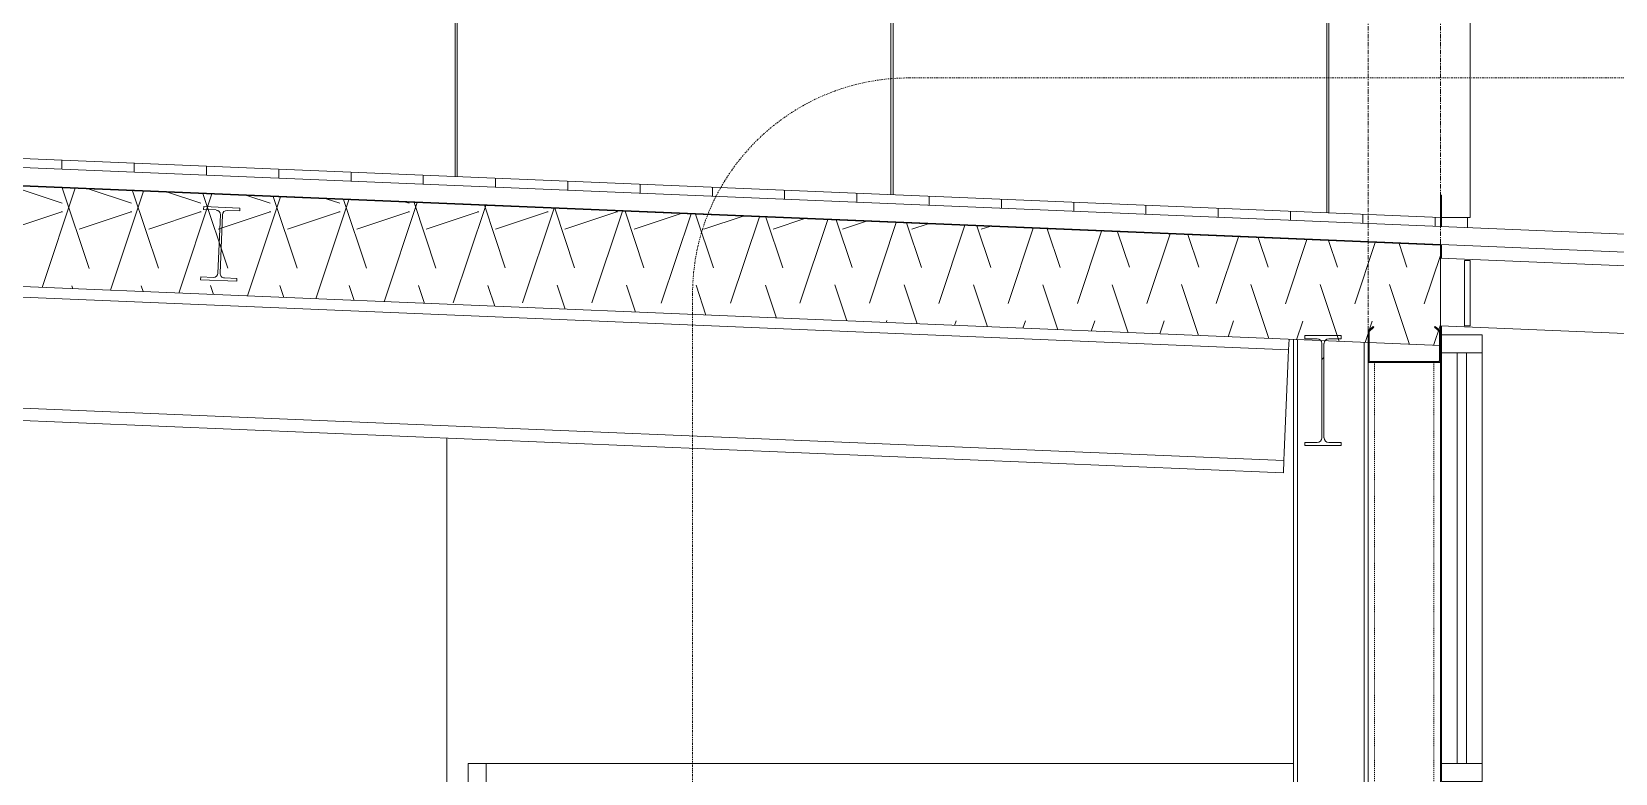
# Model space of a CAD drawing. Header units: inches. Extents: x 21386 to 98546, y -290 to 853.
# Drawn here: x 33208.3 to 33383.6, y 96.9 to 179.1 of the extents above; entities that cross this region are included whole.
import ezdxf

# ---------------------------------------------------------------- set-up
doc = ezdxf.new("R2010")
doc.units = ezdxf.units.IN
doc.header["$MEASUREMENT"] = 0
for name, pattern in [('Dash Dot 3_16_', [0.3125, 0.1875, -0.0625, 0, -0.0625]), ('Grid Line 1_2_', [0.875, 0.5, -0.125, 0.125, -0.125]), ('Hidden 1_8_', [0.1875, 0.125, -0.0625])]:
    doc.linetypes.add(name, pattern=pattern)
for name, color, linetype, lineweight in [('A-ANNO-SYMB', 150, 'Continuous', 9), ('A-CLNG', 13, 'Continuous', 13), ('A-CLNG-PATT', 13, 'Continuous', 25), ('A-GLAZ-CURT', 52, 'Continuous', 13), ('A-GLAZ-CWMG', 51, 'Continuous', 13), ('A-ROOF', 132, 'Continuous', 13), ('A-WALL', 113, 'Continuous', 13), ('A-WALL-PATT', 111, 'Continuous', 25), ('I-WALL', 2, 'Continuous', 13), ('S-BEAM', 12, 'Continuous', 13), ('S-COLS', 52, 'Continuous', 13), ('S-GRID', 1, 'Continuous', 9)]:
    doc.layers.add(name, color=color, linetype=linetype, lineweight=lineweight)
pattern_1 = [(0, (22785.02, 0.75), (-193, 193), [48, -145]), (90, (22785.02, 0.75), (-193, 1e-14), [96.25, -96.75]), (180, (22833.02, 97), (-193, 193), [48, -145]), (90, (22833.02, 0.75), (-193, 1e-14), [96.25, -96.75]), (180, (22833.02, 97.25), (-193, 193), [48, -145]), (90, (22833.02, 97.25), (-193, 1e-14), [96.25, -96.75]), (0, (22785.02, 193.5), (-193, 193), [48, -145]), (90, (22785.02, 97.25), (-193, 1e-14), [96.25, -96.75]), (0, (22833.27, 48.75), (-193, 193), [48, -145]), (90, (22833.27, 0.5), (-193, 1e-14), [48.25, -144.75]), (90, (22881.27, 0.5), (-193, 1e-14), [48.25, -144.75]), (0, (22833.27, 145.25), (-193, 193), [48, -145]), (90, (22833.27, 49), (-193, 1e-14), [96.25, -96.75]), (180, (22881.27, 49), (-193, 193), [48, -145]), (90, (22881.27, 49), (-193, 1e-14), [96.25, -96.75]), (90, (22833.27, 145.5), (-193, 1e-14), [48, -145]), (180, (22881.27, 145.5), (-193, 193), [48, -145]), (90, (22881.27, 145.5), (-193, 1e-14), [48, -145]), (0, (22881.52, 0.75), (-193, 193), [48, -145]), (90, (22881.52, 0.75), (-193, 1e-14), [96.25, -96.75]), (180, (22929.52, 97), (-193, 193), [48, -145]), (90, (22929.52, 0.75), (-193, 1e-14), [96.25, -96.75]), (180, (22929.52, 97.25), (-193, 193), [48, -145]), (90, (22929.52, 97.25), (-193, 1e-14), [96.25, -96.75]), (180, (22929.52, 193.5), (-193, 193), [48, -145]), (90, (22881.52, 97.25), (-193, 1e-14), [96.25, -96.75]), (0, (22929.77, 48.75), (-193, 193), [48, -145]), (90, (22929.77, 0.5), (-193, 1e-14), [48.25, -144.75]), (90, (22977.77, 0.5), (-193, 1e-14), [48.25, -144.75]), (0, (22929.77, 145.25), (-193, 193), [48, -145]), (90, (22929.77, 49), (-193, 1e-14), [96.25, -96.75]), (180, (22977.77, 49), (-193, 193), [48, -145]), (90, (22977.77, 49), (-193, 1e-14), [96.25, -96.75]), (90, (22929.77, 145.5), (-193, 1e-14), [48, -145]), (180, (22977.77, 145.5), (-193, 193), [48, -145]), (90, (22977.77, 145.5), (-193, 1e-14), [48, -145])]

# ---------------------------------------------------------------- blocks, each defined once
blk = doc.blocks.new('W-Wide Flange-Column - B2_E-1389165-Building Section - North_South looking East _ Fitness Center')
at = {"layer": 'S-COLS', "color": 8, "lineweight": 9}
for p, q in [((22779.05, 144.99), (22779.05, 0)), ((22779.49, 144.97), (22779.49, 0)), ((22786.87, 144.66), (22786.87, 0)), ((22787.3, 142.44), (22787.3, 142.63))]:
    blk.add_line(p, q, dxfattribs=at)
blk = doc.blocks.new('W-Wide Flange - 1_-3_ deep-1401279-Building Section - North_South looking East _ Fitness Center')
at = {"layer": 'S-BEAM', "color": 8, "lineweight": 9}
for p, q in [((22778.5, 143.84), (22370.3, 160.85)), ((22370.3, 148.55), (22777.99, 131.57)), ((22777.93, 130.21), (22370.3, 147.19)), ((22778.5, 143.84), (22778.46, 142.95)), ((22778.55, 145.01), (22778.5, 143.84)), ((22778.46, 142.95), (22778.02, 132.46)), ((22777.99, 131.57), (22777.93, 130.21)), ((22778.02, 132.46), (22777.99, 131.57))]:
    blk.add_line(p, q, dxfattribs=at)
blk = doc.blocks.new('W-Wide Flange - W12X19-1732174-Building Section - North_South looking East _ Fitness Center')
at = {"layer": 'S-BEAM', "lineweight": 9}
h = blk.add_hatch(dxfattribs=at)
h.set_pattern_fill('FP_36', color=8, style=0, pattern_type=2)
h.set_pattern_definition([(45, (22011.012, 102), (-19.007, 19.007), []), (45, (22011.012, 130.8), (-19.007, 19.007), [])])
h.paths.add_polyline_path([(22784.31, 133.23), (22784.31, 133.58), (22782.95, 133.58), (22782.57, 133.73), (22782.42, 134.1), (22782.42, 144.55), (22782.57, 144.92), (22782.95, 145.08), (22784.31, 145.08), (22784.31, 145.43), (22780.3, 145.43), (22780.3, 145.08), (22781.66, 145.08), (22782.03, 144.92), (22782.19, 144.55), (22782.19, 134.1), (22782.03, 133.73), (22781.66, 133.58), (22780.3, 133.58), (22780.3, 133.23), (22782.25, 133.23)], flags=0)
at = {"layer": 'S-BEAM', "color": 7}
for p, q in [((22784.31, 145.43), (22780.3, 145.43)), ((22780.3, 145.43), (22780.3, 145.08)), ((22780.3, 145.08), (22781.66, 145.08)), ((22782.19, 144.55), (22782.19, 134.1)), ((22782.42, 134.1), (22782.42, 144.55)), ((22782.95, 145.08), (22784.31, 145.08)), ((22784.31, 145.08), (22784.31, 145.43)), ((22781.66, 133.58), (22780.3, 133.58)), ((22780.3, 133.58), (22780.3, 133.23)), ((22784.31, 133.58), (22782.95, 133.58)), ((22784.31, 133.23), (22784.31, 133.58)), ((22780.3, 133.23), (22784.31, 133.23))]:
    blk.add_line(p, q, dxfattribs=at)
for centre, start, end in [((22781.66, 144.55), 0, 90), ((22782.95, 144.55), 90, 180), ((22781.66, 134.1), 270, 0), ((22782.95, 134.1), 180, 270)]:
    blk.add_arc(centre, 0.525, start, end, dxfattribs=at)
blk = doc.blocks.new('Rectangular Mullion - Exterior 2_ x 4_5_-1142494-Building Section - North_South looking East _ Fitness Center')
at = {"layer": 'A-GLAZ-CWMG', "color": 8, "lineweight": 9}
for p, q in [((22689.68, 98), (22689.68, 2)), ((22689.68, 2), (22687.68, 2))]:
    blk.add_line(p, q, dxfattribs=at)
blk = doc.blocks.new('Dimension Lumber - 5_5 x 7_5 Glulam-1730132-Building Section - North_South looking East _ Fitness Center')
at = {"layer": 'S-BEAM', "color": 8, "lineweight": 9}
for p, q in [((22795.3, 154.01), (22855.29, 151.51)), ((22855.29, 151.51), (22854.98, 144.01)), ((22854.98, 144.01), (22795.3, 146.5))]:
    blk.add_line(p, q, dxfattribs=at)
blk = doc.blocks.new('W-Wide Flange - W8X15-1732027-Building Section - North_South looking East _ Fitness Center')
at = {"layer": 'S-BEAM', "color": 7}
for p, q in [((22658.4, 159.71), (22658.38, 159.4)), ((22662.4, 159.54), (22658.4, 159.71)), ((22662.39, 159.23), (22662.4, 159.54)), ((22658.38, 159.4), (22659.77, 159.34)), ((22660.24, 158.82), (22659.97, 152.34)), ((22660.22, 152.33), (22660.49, 158.81)), ((22661.01, 159.29), (22662.39, 159.23)), ((22658.07, 151.92), (22658.06, 151.61)), ((22658.06, 151.61), (22662.06, 151.44)), ((22659.46, 151.87), (22658.07, 151.92)), ((22662.08, 151.76), (22660.69, 151.81)), ((22662.06, 151.44), (22662.08, 151.76))]:
    blk.add_line(p, q, dxfattribs=at)
for centre, radius, start, end in [((22659.75, 158.84), 0.497, 357.6141, 87.6141), ((22660.98, 158.79), 0.498, 87.6141, 177.6141), ((22659.48, 152.36), 0.497, 267.6141, 357.6141), ((22660.71, 152.31), 0.498, 177.6141, 267.6141)]:
    blk.add_arc(centre, radius, start, end, dxfattribs=at)
blk = doc.blocks.new('System Panel - INSULATED LOW-E GLAZING _SEE ELEVATIONS FOR U-FACTOR_ SHGC_ _ LT_-1142338-Building Section - North_South looking East _ Fitness Center')
at = {"layer": 'A-GLAZ-CURT', "color": 7}
for p, q in [((22797.18, 143.5), (22797.18, 98)), ((22798.18, 143.5), (22797.18, 143.5)), ((22798.18, 98), (22798.18, 143.5)), ((22797.18, 98), (22798.18, 98))]:
    blk.add_line(p, q, dxfattribs=at)
at = {"layer": 'A-GLAZ-CURT', "color": 10, "lineweight": 9}
for p, q in [((22797.18, 143.5), (22797.18, 98)), ((22798.18, 143.5), (22797.18, 143.5)), ((22798.18, 98), (22798.18, 143.5)), ((22797.18, 98), (22798.18, 98))]:
    blk.add_line(p, q, dxfattribs=at)
blk = doc.blocks.new('Rectangular Mullion - Exterior 2_ x 4_5_-769207-Building Section - North_South looking East _ Fitness Center')
at = {"layer": 'A-GLAZ-CWMG', "color": 7}
for p, q in [((22795.43, 145.5), (22795.43, 143.5)), ((22799.93, 145.5), (22795.43, 145.5)), ((22799.93, 143.5), (22799.93, 145.5)), ((22795.43, 143.5), (22799.93, 143.5))]:
    blk.add_line(p, q, dxfattribs=at)
blk = doc.blocks.new('Rectangular Mullion - Exterior 2_ x 4_5_-1135298-Building Section - North_South looking East _ Fitness Center')
at = {"layer": 'A-GLAZ-CWMG', "color": 7}
for p, q in [((22795.43, 98), (22795.43, 96)), ((22799.93, 98), (22795.43, 98)), ((22799.93, 96), (22799.93, 98)), ((22795.43, 96), (22799.93, 96))]:
    blk.add_line(p, q, dxfattribs=at)
blk = doc.blocks.new('Rectangular Mullion - Exterior 2_ x 4_5_-1142356-Building Section - North_South looking East _ Fitness Center')
at = {"layer": 'A-GLAZ-CWMG', "color": 10, "lineweight": 9}
for p, q in [((22795.43, 143.5), (22797.18, 143.5)), ((22797.18, 143.5), (22798.18, 143.5)), ((22798.18, 143.5), (22799.93, 143.5)), ((22797.18, 98), (22795.43, 98)), ((22798.18, 98), (22797.18, 98)), ((22799.93, 98), (22798.18, 98))]:
    blk.add_line(p, q, dxfattribs=at)
at = {"layer": 'A-GLAZ-CWMG', "color": 8, "lineweight": 9}
for p, q in [((22795.43, 98), (22795.43, 143.5)), ((22799.93, 143.5), (22799.93, 98))]:
    blk.add_line(p, q, dxfattribs=at)
blk = doc.blocks.new('Girt_C - 8_D-1732029-Building Section - North_South looking East _ Fitness Center')
at = {"layer": 'S-BEAM', "color": 7}
for p, q in [((22787.88, 146.42), (22787.3, 145.94)), ((22787.3, 145.94), (22787.3, 142.63)), ((22787.41, 145.89), (22787.95, 146.34)), ((22787.41, 142.62), (22787.41, 145.89)), ((22787.95, 146.34), (22787.88, 146.42)), ((22794.73, 146.42), (22794.66, 146.34)), ((22794.66, 146.34), (22795.19, 145.89)), ((22795.3, 145.94), (22794.73, 146.42)), ((22795.19, 145.89), (22795.19, 142.62)), ((22795.3, 142.63), (22795.3, 145.94)), ((22795.12, 142.55), (22787.49, 142.55)), ((22787.49, 142.44), (22795.12, 142.44))]:
    blk.add_line(p, q, dxfattribs=at)
for centre, radius, start, end in [((22787.49, 142.63), 0.187, 180, 270), ((22787.49, 142.63), 0.0782, 183.0424, 270), ((22795.12, 142.63), 0.188, 270, 0), ((22795.12, 142.63), 0.0782, 270, 357.8773)]:
    blk.add_arc(centre, radius, start, end, dxfattribs=at)
blk = doc.blocks.new('C-Channel-Column - C8X13_7-1665977-Building Section - North_South looking East _ Fitness Center')
at = {"layer": 'S-COLS', "color": 8, "linetype": 'Hidden 1_8_', "lineweight": 9}
for p, q in [((22788.02, 0), (22788.02, 142.44)), ((22794.59, 0), (22794.59, 142.44))]:
    blk.add_line(p, q, dxfattribs=at)

msp = doc.modelspace()

# ---------------------------------------------------------------- hatches: boundary and pattern name
at = {"layer": 'A-CLNG-PATT', "lineweight": 9}
h = msp.add_hatch(dxfattribs=at)
h.set_pattern_fill('FP_34', color=8, style=0, pattern_type=2)
h.set_pattern_definition([(161.57, (22011.972, 102.96), (-7.6802237, -0.0009796), [0, -54.643, 6.067, 0]), (18.43, (22010.052, 102.96), (-7.6802237, 0.0009796), [0, -54.643, 6.067, 0]), (108.43, (22011.972, 102.96), (3.8382953, -19.2013653), [18.211, -42.499]), (71.57, (22010.052, 102.96), (3.8382953, 19.2013653), [18.211, -42.499])])
h.paths.add_polyline_path([(33364.25, 144.31), (33364.25, 155.45), (32939.25, 173.15), (32939.25, 162.02), (33351.2, 144.85)], flags=0)
at = {"layer": 'A-WALL-PATT', "lineweight": 9}
h = msp.add_hatch(dxfattribs=at)
h.set_pattern_fill('FP_23', color=8, style=0, pattern_type=2)
h.set_pattern_definition([(270, (23131.654, 100.524), (8, 5e-16), [])])
h.paths.add_polyline_path([(33367.25, 157.38), (33367.25, 158.5), (33364.38, 158.49), (33364.38, 157.5), (33364.75, 157.49)], flags=0)
h.paths.add_polyline_path([(33364.25, 157.51), (33364.25, 158.51), (33015.63, 173.04), (33015.63, 239.46), (32941.88, 239.46), (32941.88, 175.11), (33340.73, 158.49)], flags=0)
h = msp.add_hatch(dxfattribs=at)
h.set_pattern_fill('FP_39', color=8, style=0, pattern_type=2)
h.set_pattern_definition(pattern_1)
h.paths.add_polyline_path([(33364.75, 158.49), (33364.75, 239.46), (33015.63, 239.46), (33015.63, 173.04), (33364.25, 158.52), (33364.25, 161), (33364.38, 161), (33364.38, 158.51)], flags=0)
h = msp.add_hatch(dxfattribs=at)
h.set_pattern_fill('FP_39', color=8, style=0, pattern_type=2)
h.set_pattern_definition(pattern_1)
h.paths.add_polyline_path([(33364.75, 158.5), (33367.56, 158.5), (33367.56, 239.46), (33364.75, 239.46), (33364.75, 159.54)], flags=0)

# ---------------------------------------------------------------- linework, layer by layer
at = {"layer": 'A-ANNO-SYMB', "linetype": 'Dash Dot 3_16_'}
for p, q in [((33439.74, 173.98), (33305.46, 173.98)), ((33281.46, 149.98), (33281.46, -34.71))]:
    msp.add_line(p, q, dxfattribs=at)
msp.add_arc((33305.46, 149.98), 24, 90, 180, dxfattribs=at)
at = {"layer": 'A-CLNG', "color": 7}
for p, q in [((33364.25, 155.45), (32939.25, 173.15)), ((32939.25, 162.02), (33364.25, 144.31)), ((33364.25, 144.31), (33364.25, 155.45))]:
    msp.add_line(p, q, dxfattribs=at)
at = {"layer": 'A-ROOF', "color": 7}
for p, q in [((33430.56, 154.75), (32939.25, 175.22)), ((32939.25, 173.22), (33430.56, 152.74))]:
    msp.add_line(p, q, dxfattribs=at)
at = {"layer": 'A-WALL', "color": 8, "lineweight": 9}
for p, q in [((33367.56, 239.46), (33367.56, 158.5)), ((33015.63, 173.04), (33364.25, 158.51)), ((33364.38, 158.51), (33364.75, 158.49)), ((33364.75, 158.5), (33367.56, 158.5)), ((33364.75, 158.49), (33364.75, 158.5)), ((33367.25, 157.38), (33367.25, 158.5))]:
    msp.add_line(p, q, dxfattribs=at)
at = {"layer": 'I-WALL', "color": 8, "lineweight": 9}
for p, q in [((33364.38, 161), (33364.25, 161)), ((33364.25, 161), (33364.25, 157.51)), ((33364.38, 157.5), (33364.38, 161)), ((33364.38, 154), (33364.38, 155.5)), ((33364.38, 145.5), (33364.38, 146.49)), ((33254.25, 0), (33254.25, 134.07)), ((33256.63, 0), (33256.63, 98)), ((33256.63, 98), (33348, 98))]:
    msp.add_line(p, q, dxfattribs=at)
at = {"layer": 'I-WALL', "color": 7}
for p, q in [((33366.94, 153.75), (33366.94, 146.5)), ((33367.56, 153.75), (33366.94, 153.75)), ((33367.56, 146.5), (33367.56, 153.75)), ((33366.94, 146.5), (33367.56, 146.5))]:
    msp.add_line(p, q, dxfattribs=at)
at = {"layer": 'S-COLS', "color": 8, "lineweight": 9}
for p, q in [((33356.25, 0), (33356.25, 142.44)), ((33356.44, 142.44), (33356.25, 142.44)), ((33364.25, 142.44), (33364.06, 142.44)), ((33364.25, 142.44), (33364.25, 0))]:
    msp.add_line(p, q, dxfattribs=at)
at = {"layer": 'S-GRID', "linetype": 'Grid Line 1_2_'}
for p, q in [((33356.25, -273.16), (33356.25, 738.66)), ((33356.25, -273.16), (33356.25, 738.66)), ((33364.25, -273.16), (33364.25, 738.66)), ((33364.25, -273.16), (33364.25, 738.66))]:
    msp.add_line(p, q, dxfattribs=at)

# ---------------------------------------------------------------- block references
at = {"layer": 'A-GLAZ-CURT', "color": 10, "lineweight": 9}
msp.add_blockref('System Panel - INSULATED LOW-E GLAZING _SEE ELEVATIONS FOR U-FACTOR_ SHGC_ _ LT_-1142338-Building Section - North_South looking East _ Fitness Center', (10568.95, 0), dxfattribs=at)
at = {"layer": 'A-GLAZ-CWMG', "color": 8, "lineweight": 9}
for name in ['Rectangular Mullion - Exterior 2_ x 4_5_-769207-Building Section - North_South looking East _ Fitness Center', 'Rectangular Mullion - Exterior 2_ x 4_5_-1142356-Building Section - North_South looking East _ Fitness Center', 'Rectangular Mullion - Exterior 2_ x 4_5_-1142494-Building Section - North_South looking East _ Fitness Center', 'Rectangular Mullion - Exterior 2_ x 4_5_-1135298-Building Section - North_South looking East _ Fitness Center']:
    msp.add_blockref(name, (10568.95, 0), dxfattribs=at)
at = {"layer": 'S-BEAM', "color": 8, "lineweight": 9}
for name in ['W-Wide Flange - 1_-3_ deep-1401279-Building Section - North_South looking East _ Fitness Center', 'W-Wide Flange - W8X15-1732027-Building Section - North_South looking East _ Fitness Center', 'Dimension Lumber - 5_5 x 7_5 Glulam-1730132-Building Section - North_South looking East _ Fitness Center', 'Girt_C - 8_D-1732029-Building Section - North_South looking East _ Fitness Center', 'W-Wide Flange - W12X19-1732174-Building Section - North_South looking East _ Fitness Center']:
    msp.add_blockref(name, (10568.95, 0), dxfattribs=at)
at = {"layer": 'S-COLS', "color": 8, "lineweight": 9}
msp.add_blockref('W-Wide Flange-Column - B2_E-1389165-Building Section - North_South looking East _ Fitness Center', (10568.95, 0), dxfattribs=at)
at = {"layer": 'S-COLS', "color": 8, "linetype": 'Hidden 1_8_', "lineweight": 9}
msp.add_blockref('C-Channel-Column - C8X13_7-1665977-Building Section - North_South looking East _ Fitness Center', (10568.95, 0), dxfattribs=at)

doc.saveas('drawing.dxf')
